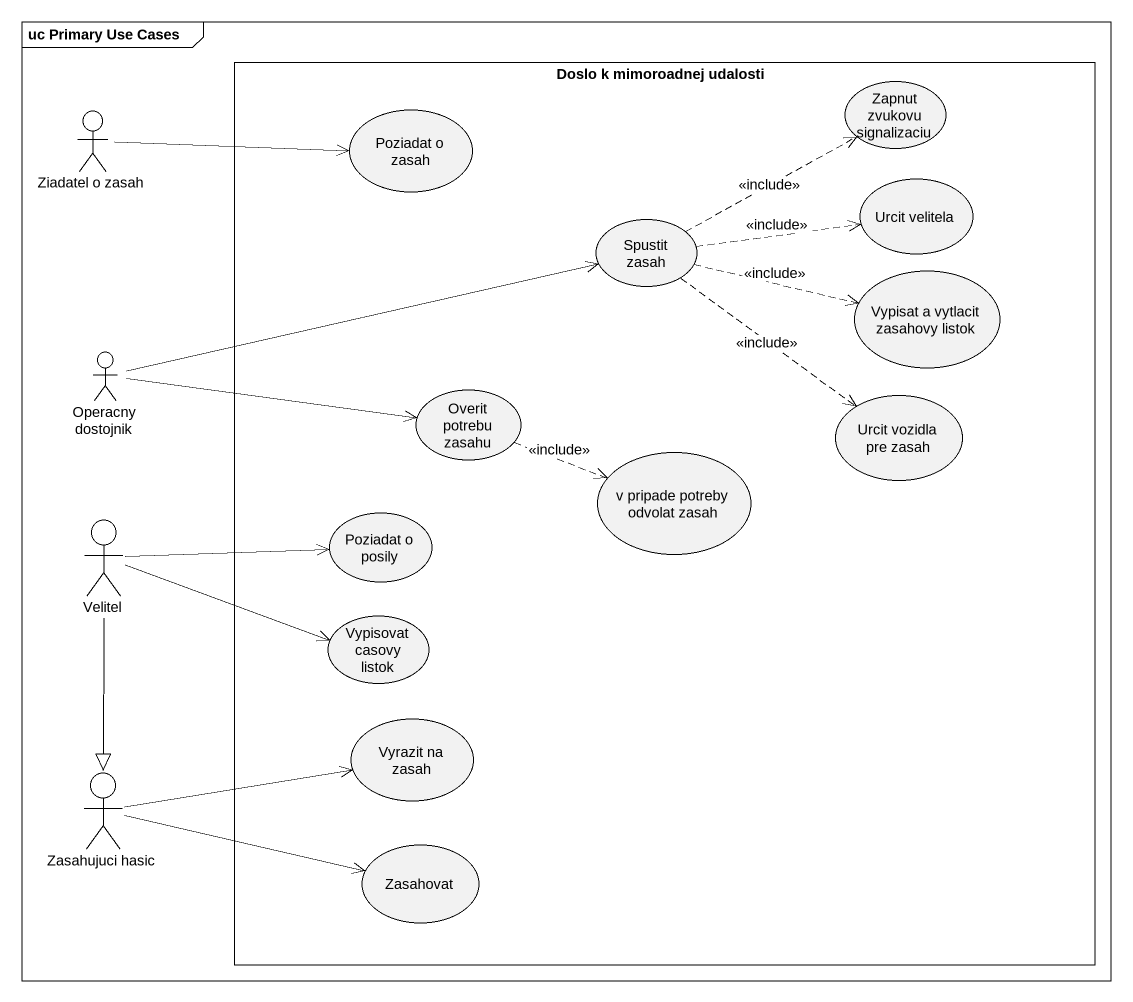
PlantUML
@startuml
mainframe uc Primary Use Cases
actor "Ziadatel o zasah" as Ziadatel_o_zasah
rectangle "Doslo k mimoroadnej udalosti" as Doslo_k_mimoroadnej_udalosti {
  usecase "Poziadat o zasah" as Poziadat_o_zasah
  usecase "Zapnut zvukovu signalizaciu" as Zapnut_zvukovu_signalizaciu
  usecase "Spustit zasah" as Spustit_zasah
  usecase "Urcit velitela" as Urcit_velitela
  usecase "Vypisat a vytlacit zasahovy listok" as Vypisat_a_vytlacit_zasahovy
  usecase "Overit potrebu zasahu" as Overit_potrebu_zasahu
  usecase "Urcit vozidla pre zasah" as Urcit_vozidla_pre_zasah
  usecase "v pripade potreby odvolat zasah" as v_pripade_potreby_odvolat
  usecase "Poziadat o posily" as Poziadat_o_posily
  usecase "Vypisovat casovy listok" as Vypisovat_casovy_listok
  usecase "Vyrazit na zasah" as Vyrazit_na_zasah
  usecase Zasahovat
}
actor "Operacny dostojnik" as Operacny_dostojnik
actor Velitel
actor "Zasahujuci hasic" as Zasahujuci_hasic
Ziadatel_o_zasah -right-> Poziadat_o_zasah
Spustit_zasah .right.> Zapnut_zvukovu_signalizaciu : <<include>>
Spustit_zasah .right.> Urcit_velitela : <<include>>
Spustit_zasah .right.> Vypisat_a_vytlacit_zasahovy : <<include>>
Spustit_zasah ..> Urcit_vozidla_pre_zasah : <<include>>
Operacny_dostojnik -right-> Spustit_zasah
Operacny_dostojnik -right-> Overit_potrebu_zasahu
Overit_potrebu_zasahu .right.> v_pripade_potreby_odvolat : <<include>>
Velitel -right-> Poziadat_o_posily
Velitel -right-> Vypisovat_casovy_listok
Velitel --|> Zasahujuci_hasic
Zasahujuci_hasic -right-> Vyrazit_na_zasah
Zasahujuci_hasic -right-> Zasahovat
@enduml
